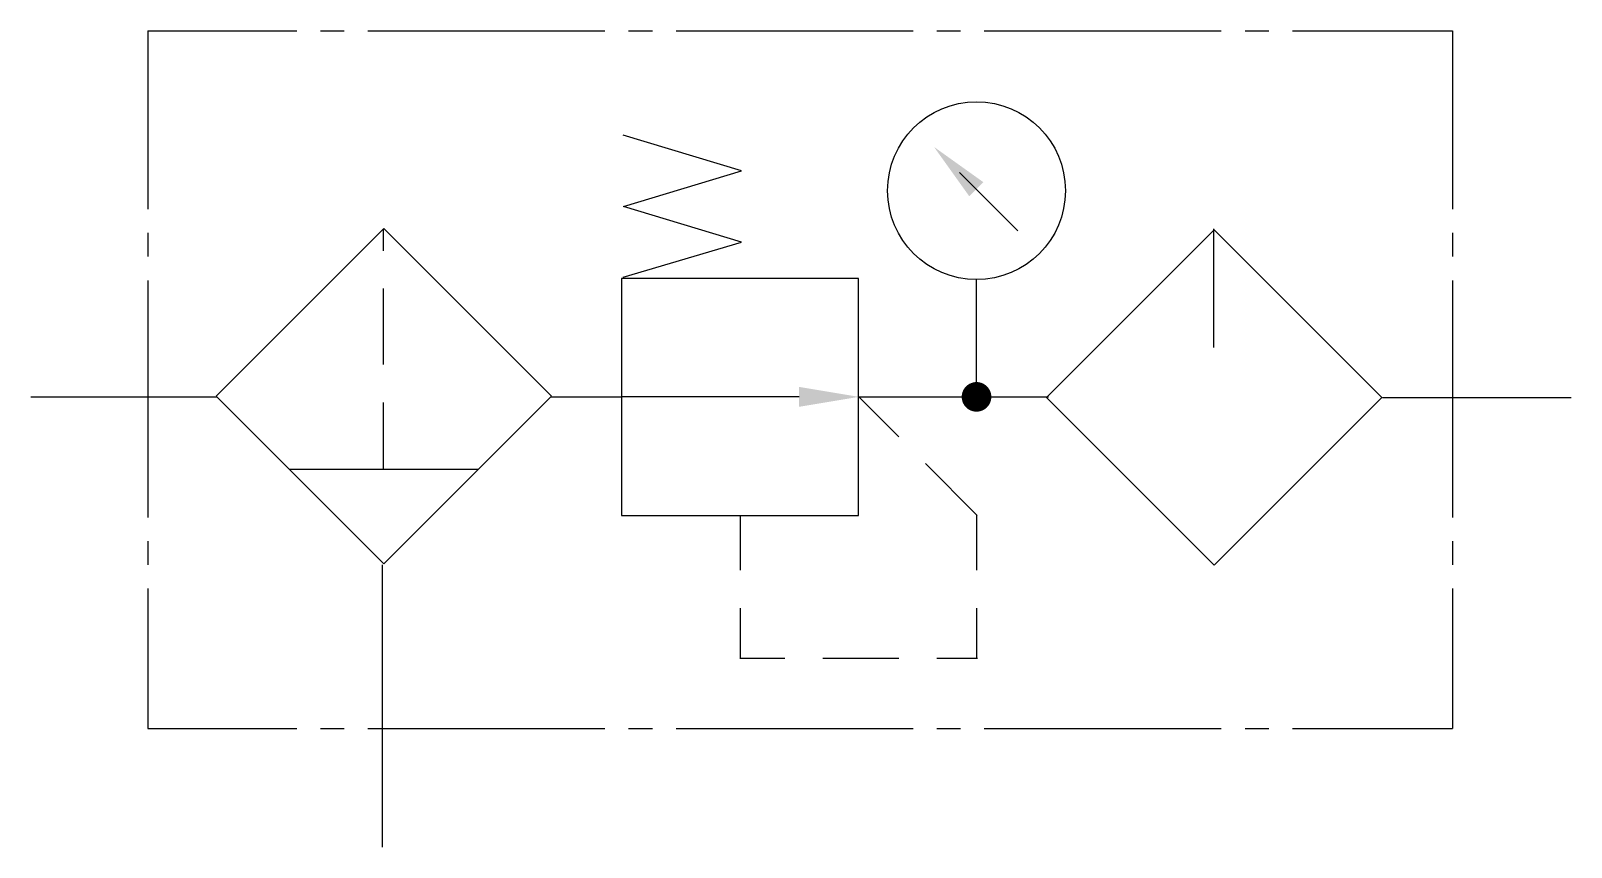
# Model space of a CAD drawing. Extents: x 214.7 to 279.6, y 242.6 to 277.
import ezdxf

# ---------------------------------------------------------------- set-up
doc = ezdxf.new("R2010")
doc.units = 0
doc.header["$LTSCALE"] = 5
doc.header["$MEASUREMENT"] = 0
doc.layers.add('11', color=1, linetype='CONTINUOUS')
doc.layers.add('12', color=2, linetype='CONTINUOUS')

# ---------------------------------------------------------------- blocks, each defined once
blk = doc.blocks.new('5236', base_point=(344.924, 42.985))
at = {"layer": '11'}
for p, q in [((342.018, 47.871), (343.501, 42.874)), ((343.501, 42.874), (345.003, 47.856)), ((345.003, 47.856), (346.506, 42.874)), ((346.506, 42.874), (348.008, 47.871))]:
    blk.add_line(p, q, dxfattribs=at)

msp = doc.modelspace()

# ---------------------------------------------------------------- linework, layer by layer
at = {"layer": '11'}
for p, q in [((253.838, 271.057), (256.299, 268.597)), ((222.481, 261.614), (229.552, 268.685)), ((229.552, 268.685), (236.623, 261.614)), ((257.511, 261.567), (264.582, 268.638)), ((264.558, 268.674), (264.558, 263.674)), ((264.582, 268.638), (271.653, 261.567)), ((239.578, 266.579), (239.578, 256.579)), ((249.578, 266.579), (239.578, 266.579)), ((249.578, 256.579), (249.578, 266.579)), ((254.555, 261.605), (254.555, 266.537)), ((222.49, 261.573), (214.663, 261.573)), ((229.552, 254.543), (222.481, 261.614)), ((236.623, 261.614), (229.552, 254.543)), ((239.578, 261.582), (236.591, 261.582)), ((247.073, 261.589), (239.59, 261.589)), ((257.595, 261.582), (249.578, 261.582)), ((264.582, 254.496), (257.511, 261.567)), ((271.653, 261.567), (264.582, 254.496)), ((271.675, 261.557), (279.64, 261.557)), ((233.528, 258.52), (225.575, 258.52)), ((239.578, 256.579), (249.578, 256.579)), ((229.488, 254.504), (229.488, 242.593))]:
    msp.add_line(p, q, dxfattribs=at)
at = {"layer": '11', "const_width": 0.625}
msp.add_lwpolyline([(254.243, 261.589, 1), (254.868, 261.589, 1)], format="xyb", close=True, dxfattribs=at)
at = {"layer": '11'}
msp.add_circle((254.555, 270.287), 3.75, dxfattribs=at)
at = {"layer": '12'}
for p, q in [((219.596, 277.031), (219.596, 269.504)), ((219.596, 277.031), (225.882, 277.031)), ((226.882, 277.031), (227.882, 277.031)), ((228.882, 277.031), (238.882, 277.031)), ((239.882, 277.031), (240.882, 277.031)), ((241.882, 277.031), (251.882, 277.031)), ((252.882, 277.031), (253.882, 277.031)), ((254.882, 277.031), (264.882, 277.031)), ((265.882, 277.031), (266.882, 277.031)), ((267.882, 277.031), (274.632, 277.031)), ((274.632, 277.031), (274.632, 269.504)), ((219.596, 268.504), (219.596, 267.504)), ((229.533, 268.667), (229.533, 267.746)), ((274.632, 268.504), (274.632, 267.504)), ((219.596, 266.504), (219.596, 256.504)), ((274.632, 266.504), (274.632, 256.504)), ((229.533, 266.154), (229.533, 262.954)), ((229.533, 261.354), (229.533, 258.52)), ((249.578, 261.599), (251.273, 259.904)), ((252.405, 258.772), (254.587, 256.59)), ((244.581, 256.579), (244.581, 254.277)), ((254.56, 256.579), (254.56, 254.277)), ((219.596, 255.504), (219.596, 254.504)), ((274.632, 255.504), (274.632, 254.504)), ((219.596, 253.504), (219.596, 247.6)), ((274.632, 253.504), (274.632, 247.6)), ((244.581, 252.677), (244.581, 250.553)), ((254.56, 252.677), (254.56, 250.553)), ((246.475, 250.553), (244.568, 250.553)), ((251.275, 250.553), (248.075, 250.553)), ((254.595, 250.553), (252.875, 250.553)), ((219.596, 247.6), (225.882, 247.6)), ((226.882, 247.6), (227.882, 247.6)), ((228.882, 247.6), (238.882, 247.6)), ((239.882, 247.6), (240.882, 247.6)), ((241.882, 247.6), (251.882, 247.6)), ((252.882, 247.6), (253.882, 247.6)), ((254.882, 247.6), (264.882, 247.6)), ((265.882, 247.6), (266.882, 247.6)), ((267.882, 247.6), (274.632, 247.6))]:
    msp.add_line(p, q, dxfattribs=at)
for points in [[(254.248, 270.053), (254.842, 270.647), (252.763, 272.132)], [(247.073, 262.009), (247.073, 261.169), (249.593, 261.589)]]:
    msp.add_solid(points, dxfattribs=at)

# ---------------------------------------------------------------- block references
at = {"layer": '11', "rotation": 90}
msp.add_blockref('5236', (244.532, 269.544), dxfattribs=at)

doc.saveas('drawing.dxf')
